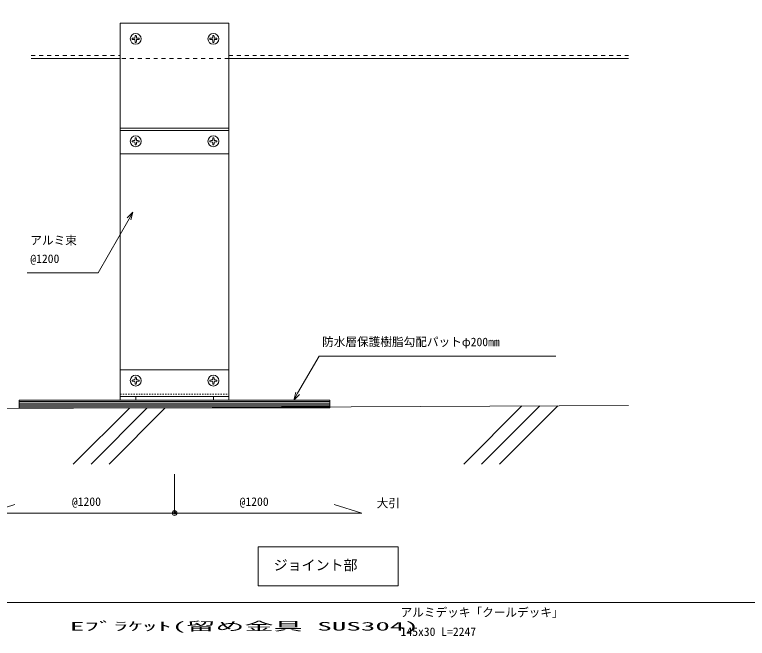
# Model space of a CAD drawing. Units: millimetres on the paper. Extents: x -420 to 420, y -297 to 297.
# Drawn here: x 160.9 to 318.2, y 51.6 to 185.5 of the extents above; entities that cross this region are included whole.
import ezdxf
from ezdxf.enums import TextEntityAlignment as Align

# ---------------------------------------------------------------- set-up
doc = ezdxf.new("R2010")
doc.units = ezdxf.units.MM
doc.linetypes.add('USER1', pattern=[1.7, 0.85, -0.85])
for name, color, linetype, lineweight in [('0-0_0', 7, 'Continuous', 5), ('0-1_Defpoints', 7, 'Continuous', 18), ('0-2_A-C01-補助線(非印刷)', 222, 'Continuous', 18), ('0-5_A-B01-文字_タイトル室名', 7, 'Continuous', 18), ('0-7_0-A11-寸法_詳細', 5, 'Continuous', 18), ('0-8_A-E01-仕上太線', 4, 'Continuous', 18), ('0-9_A-D09-金物_鋼材', 1, 'Continuous', 18), ('0-A_A-C03-壁種別', 9, 'Continuous', 18), ('0-B_A-B03-文字_書込_小', 7, 'Continuous', 18), ('0-D__U+FF71_U+FF99_U+FF90', 9, 'USER1', 18)]:
    doc.layers.add(name, color=color, linetype=linetype, lineweight=lineweight)
doc.styles.add('ＭＳ ゴシック', font='')
doc.styles.get('ＭＳ ゴシック').set_extended_font_data('MS Gothic')

# ---------------------------------------------------------------- blocks, each defined once
blk = doc.blocks.new('_Open30')
at = {"layer": '0-0_0'}
blk.add_line((0, 0), (-1, 0), dxfattribs=at)
blk.add_lwpolyline([(-1, 0.2679), (0, 0), (-1, -0.2679)], dxfattribs=at)
blk = doc.blocks.new('G$CBAEE64E2')
at = {"layer": '0-9_A-D09-金物_鋼材'}
for p, q in [((-100, 4), (100, 4)), ((-100, 3), (100, 3)), ((-100, 2), (100, 2)), ((-100, 1), (100, 1))]:
    blk.add_line(p, q, dxfattribs=at)
blk.add_lwpolyline([(-100, 0), (100, 0), (100, 5), (-100, 5)], close=True, dxfattribs=at)
blk = doc.blocks.new('AC-0-b-70')
at = {"layer": '0-0_0'}
for p, q in [((-25.348, 14.75), (-24.652, 14.75)), ((25.348, 14.75), (24.652, 14.75)), ((-27.25, 12.848), (-27.25, 12.152)), ((-25.488, 13.148), (-25.648, 12.987)), ((-25.648, 12.013), (-25.488, 11.852)), ((-25.348, 10.25), (-24.652, 10.25)), ((-24.352, 12.987), (-24.512, 13.148)), ((-24.512, 11.852), (-24.352, 12.013)), ((-22.75, 12.848), (-22.75, 12.152)), ((22.75, 12.848), (22.75, 12.152)), ((24.352, 12.987), (24.512, 13.148)), ((24.512, 11.852), (24.352, 12.013)), ((25.348, 10.25), (24.652, 10.25)), ((25.488, 13.148), (25.648, 12.987)), ((25.648, 12.013), (25.488, 11.852)), ((27.25, 12.848), (27.25, 12.152)), ((-35, 2.3), (35, 2.3))]:
    blk.add_line(p, q, dxfattribs=at)
at = {"layer": '0-0_0', "color": 9, "linetype": 'USER1', "lineweight": 18}
blk.add_line((-35, 3.7), (35, 3.7), dxfattribs=at)
at = {"layer": '0-0_0'}
blk.add_lwpolyline([(-35, 0), (35, 0), (35, 19.5), (-35, 19.5)], close=True, dxfattribs=at)
for centre in [(-25, 12.5), (25, 12.5)]:
    blk.add_circle(centre, 3.5, dxfattribs=at)
for centre, start, end in [((-8.752, 12.5), 172.27975, 177.78308), ((-41.248, 12.5), 2.21692, 7.72025), ((41.248, 12.5), 172.27975, 177.78308), ((8.752, 12.5), 2.21692, 7.72025), ((-25, -3.748), 92.21692, 97.72025), ((-25, 28.748), 262.27975, 267.78308), ((-8.752, 12.5), 182.21692, 187.72025), ((-41.248, 12.5), 352.27975, 357.78308), ((-25, -3.748), 82.27975, 87.78308), ((-25, 28.748), 272.21692, 277.72025), ((25, -3.748), 92.21692, 97.72025), ((25, 28.748), 262.27975, 267.78308), ((41.248, 12.5), 182.21692, 187.72025), ((8.752, 12.5), 352.27975, 357.78308), ((25, -3.748), 82.27975, 87.78308), ((25, 28.748), 272.21692, 277.72025)]:
    blk.add_arc(centre, 16.748, start, end, dxfattribs=at)
at = {"layer": '0-1_Defpoints', "color": 222}
for p, q in [((-25, 2.3), (-25, 0)), ((25, 2.3), (25, 0))]:
    blk.add_line(p, q, dxfattribs=at)
blk = doc.blocks.new('AC-H-b')
at = {"layer": '0-0_0'}
for p, q in [((-27.25, 59.362), (-27.25, 58.666)), ((-25.488, 59.662), (-25.648, 59.501)), ((-25.648, 58.527), (-25.488, 58.366)), ((-25.348, 61.264), (-24.652, 61.264)), ((-25.348, 56.764), (-24.652, 56.764)), ((-24.352, 59.501), (-24.512, 59.662)), ((-24.512, 58.366), (-24.352, 58.527)), ((-22.75, 59.362), (-22.75, 58.666)), ((22.75, 59.362), (22.75, 58.666)), ((24.352, 59.501), (24.512, 59.662)), ((24.512, 58.366), (24.352, 58.527)), ((25.348, 61.264), (24.652, 61.264)), ((25.348, 56.764), (24.652, 56.764)), ((25.488, 59.662), (25.648, 59.501)), ((25.648, 58.527), (25.488, 58.366)), ((27.25, 59.362), (27.25, 58.666)), ((-27.25, -6.638), (-27.25, -7.334)), ((-25.488, -6.338), (-25.648, -6.499)), ((-25.648, -7.473), (-25.488, -7.634)), ((-25.348, -4.736), (-24.652, -4.736)), ((-25.348, -9.236), (-24.652, -9.236)), ((-24.352, -6.499), (-24.512, -6.338)), ((-24.512, -7.634), (-24.352, -7.473)), ((-22.75, -6.638), (-22.75, -7.334)), ((22.75, -6.638), (22.75, -7.334)), ((24.352, -6.499), (24.512, -6.338)), ((24.512, -7.634), (24.352, -7.473)), ((25.348, -4.736), (24.652, -4.736)), ((25.348, -9.236), (24.652, -9.236)), ((25.488, -6.338), (25.648, -6.499)), ((25.648, -7.473), (25.488, -7.634)), ((27.25, -6.638), (27.25, -7.334))]:
    blk.add_line(p, q, dxfattribs=at)
blk.add_lwpolyline([(-35, -14.986), (35, -14.986), (35, 69.014), (-35, 69.014)], close=True, dxfattribs=at)
for centre in [(-25, 59.014), (25, 59.014), (-25, -6.986), (25, -6.986)]:
    blk.add_circle(centre, 3.5, dxfattribs=at)
for centre, start, end in [((-25, 42.766), 92.21692, 97.72025), ((-25, 75.262), 262.27975, 267.78308), ((-8.752, 59.014), 172.27975, 177.78308), ((-8.752, 59.014), 182.21692, 187.72025), ((-41.248, 59.014), 2.21692, 7.72025), ((-41.248, 59.014), 352.27975, 357.78308), ((-25, 42.766), 82.27975, 87.78308), ((-25, 75.262), 272.21692, 277.72025), ((25, 42.766), 92.21692, 97.72025), ((25, 75.262), 262.27975, 267.78308), ((41.248, 59.014), 172.27975, 177.78308), ((41.248, 59.014), 182.21692, 187.72025), ((8.752, 59.014), 2.21692, 7.72025), ((8.752, 59.014), 352.27975, 357.78308), ((25, 42.766), 82.27975, 87.78308), ((25, 75.262), 272.21692, 277.72025), ((-25, -23.234), 92.21692, 97.72025), ((-25, 9.262), 262.27975, 267.78308), ((-8.752, -6.986), 172.27975, 177.78308), ((-8.752, -6.986), 182.21692, 187.72025), ((-41.248, -6.986), 2.21692, 7.72025), ((-41.248, -6.986), 352.27975, 357.78308), ((-25, -23.234), 82.27975, 87.78308), ((-25, 9.262), 272.21692, 277.72025), ((25, -23.234), 92.21692, 97.72025), ((25, 9.262), 262.27975, 267.78308), ((41.248, -6.986), 172.27975, 177.78308), ((41.248, -6.986), 182.21692, 187.72025), ((8.752, -6.986), 2.21692, 7.72025), ((8.752, -6.986), 352.27975, 357.78308), ((25, -23.234), 82.27975, 87.78308), ((25, 9.262), 272.21692, 277.72025)]:
    blk.add_arc(centre, 16.748, start, end, dxfattribs=at)
at = {"layer": '0-1_Defpoints', "color": 222}
for p, q in [((-35, 1.514), (35, 1.514)), ((-35, 0.014), (35, 0.014))]:
    blk.add_line(p, q, dxfattribs=at)
blk = doc.blocks.new('_Dot')
at = {"layer": '0-0_0'}
blk.add_line((-0.5, 0), (-1, 0), dxfattribs=at)
for radius in [0.5, 0.25]:
    blk.add_circle((0, 0), radius, dxfattribs=at)

msp = doc.modelspace()

# ---------------------------------------------------------------- linework, layer by layer
at = {"layer": '0-2_A-C01-補助線(非印刷)'}
for points in [[(123.387, 59.257), (364.065, 59.257), (364.065, 261.97), (123.387, 261.97)], [(115.826, -143.456), (377.441, -143.456), (377.441, 59.257), (115.826, 59.257)]]:
    msp.add_lwpolyline(points, close=True, dxfattribs=at)
at = {"layer": '0-5_A-B01-文字_タイトル室名', "color": 2}
msp.add_lwpolyline([(213.24, 62.868), (243.24, 62.868), (243.24, 71.201), (213.24, 71.201)], close=True, dxfattribs=at)
at = {"layer": '0-7_0-A11-寸法_詳細'}
msp.add_line((195.273, 86.822), (195.273, 78.461), dxfattribs=at)
for points in [[(195.273, 78.461), (155.09, 78.461), (161.021, 80.323)], [(195.273, 78.461), (235.456, 78.461), (229.524, 80.323)]]:
    msp.add_lwpolyline(points, dxfattribs=at)
at = {"layer": '0-8_A-E01-仕上太線'}
msp.add_line((158.669, 100.904), (292.7, 101.579), dxfattribs=at)
at = {"layer": '0-9_A-D09-金物_鋼材'}
for p, q in [((183.606, 109.234), (183.606, 155.634)), ((206.939, 109.234), (206.939, 155.634))]:
    msp.add_line(p, q, dxfattribs=at)
at = {"layer": '0-A_A-C03-壁種別'}
for p, q in [((173.517, 88.966), (185.565, 101.015)), ((177.358, 88.966), (189.427, 101.035)), ((181.2, 88.966), (193.289, 101.055)), ((257.33, 88.966), (269.822, 101.458)), ((261.172, 88.966), (273.684, 101.479)), ((265.013, 88.966), (277.546, 101.499))]:
    msp.add_line(p, q, dxfattribs=at)
at = {"layer": '0-B_A-B03-文字_書込_小'}
for points in [[(185.508, 141.636), (178.873, 130.019), (163.653, 130.019)], [(221.693, 104.179), (226.283, 112.152), (277.108, 112.152)]]:
    msp.add_lwpolyline(points, dxfattribs=at)
at = {"layer": '0-D__U+FF71_U+FF99_U+FF90'}
for p, q in [((164.512, 176.734), (183.606, 176.734)), ((206.939, 176.734), (292.7, 176.734)), ((206.939, 176.068), (183.606, 176.068))]:
    msp.add_line(p, q, dxfattribs=at)
at = {"layer": '0-D__U+FF71_U+FF99_U+FF90', "color": 3, "linetype": 'Continuous'}
for p, q in [((164.512, 176.068), (183.606, 176.068)), ((206.939, 176.068), (292.7, 176.068))]:
    msp.add_line(p, q, dxfattribs=at)

# ---------------------------------------------------------------- block references
at = {"layer": '0-0_0', "xscale": 0.3333333, "yscale": 0.3333333}
msp.add_blockref('G$CBAEE64E2', (195.273, 101.068), dxfattribs=at)
at = {"layer": '0-7_0-A11-寸法_詳細'}
msp.add_blockref('_Dot', (195.273, 78.461), dxfattribs=at)
at = {"layer": '0-9_A-D09-金物_鋼材', "xscale": 0.3333333, "yscale": 0.3333333}
for name, p in [('AC-H-b', (195.273, 160.63)), ('AC-0-b-70', (195.273, 102.734))]:
    msp.add_blockref(name, p, dxfattribs=at)
at = {"layer": '0-B_A-B03-文字_書込_小', "xscale": 1.666667, "yscale": 1.666667}
for p, rotation in [((186.335, 143.083), 60.26569), ((220.862, 102.734), 240.07573)]:
    msp.add_blockref('_Open30', p, dxfattribs=dict(at, rotation=rotation))

# ---------------------------------------------------------------- texts
at = {"layer": '0-5_A-B01-文字_タイトル室名', "style": 'ＭＳ ゴシック'}
msp.add_text('ジョイント部', height=2.199, dxfattribs=at).set_placement((216.545, 65.535), align=Align.BOTTOM_LEFT)
at = {"layer": '0-7_0-A11-寸法_詳細', "color": 7, "style": 'ＭＳ ゴシック'}
for s, p in [('@1200', (173.24, 79.461)), ('@1200', (209.234, 79.461)), ('大引', (238.669, 79.123))]:
    msp.add_text(s, height=1.833, dxfattribs=at).set_placement(p, align=Align.BOTTOM_LEFT)
at = {"layer": '0-B_A-B03-文字_書込_小', "style": 'ＭＳ ゴシック'}
for s, p in [('アルミ束', (164.305, 135.558)), ('@1200', (164.305, 131.621)), ('防水層保護樹脂勾配パットφ200mm', (226.935, 113.755)), ('アルミデッキ「クールデッキ」', (243.787, 55.662)), ('145x30 L=2247', (243.787, 51.522))]:
    msp.add_text(s, height=1.833, dxfattribs=at).set_placement(p, align=Align.BOTTOM_LEFT)
at = {"layer": '0-B_A-B03-文字_書込_小', "style": 'ＭＳ ゴシック', "width": 2.5}
msp.add_text('Eﾌﾞﾗｹｯﾄ(留め金具 SUS304)', height=1.833, dxfattribs=at).set_placement((172.798, 52.686), align=Align.BOTTOM_LEFT)

doc.saveas('drawing.dxf')
